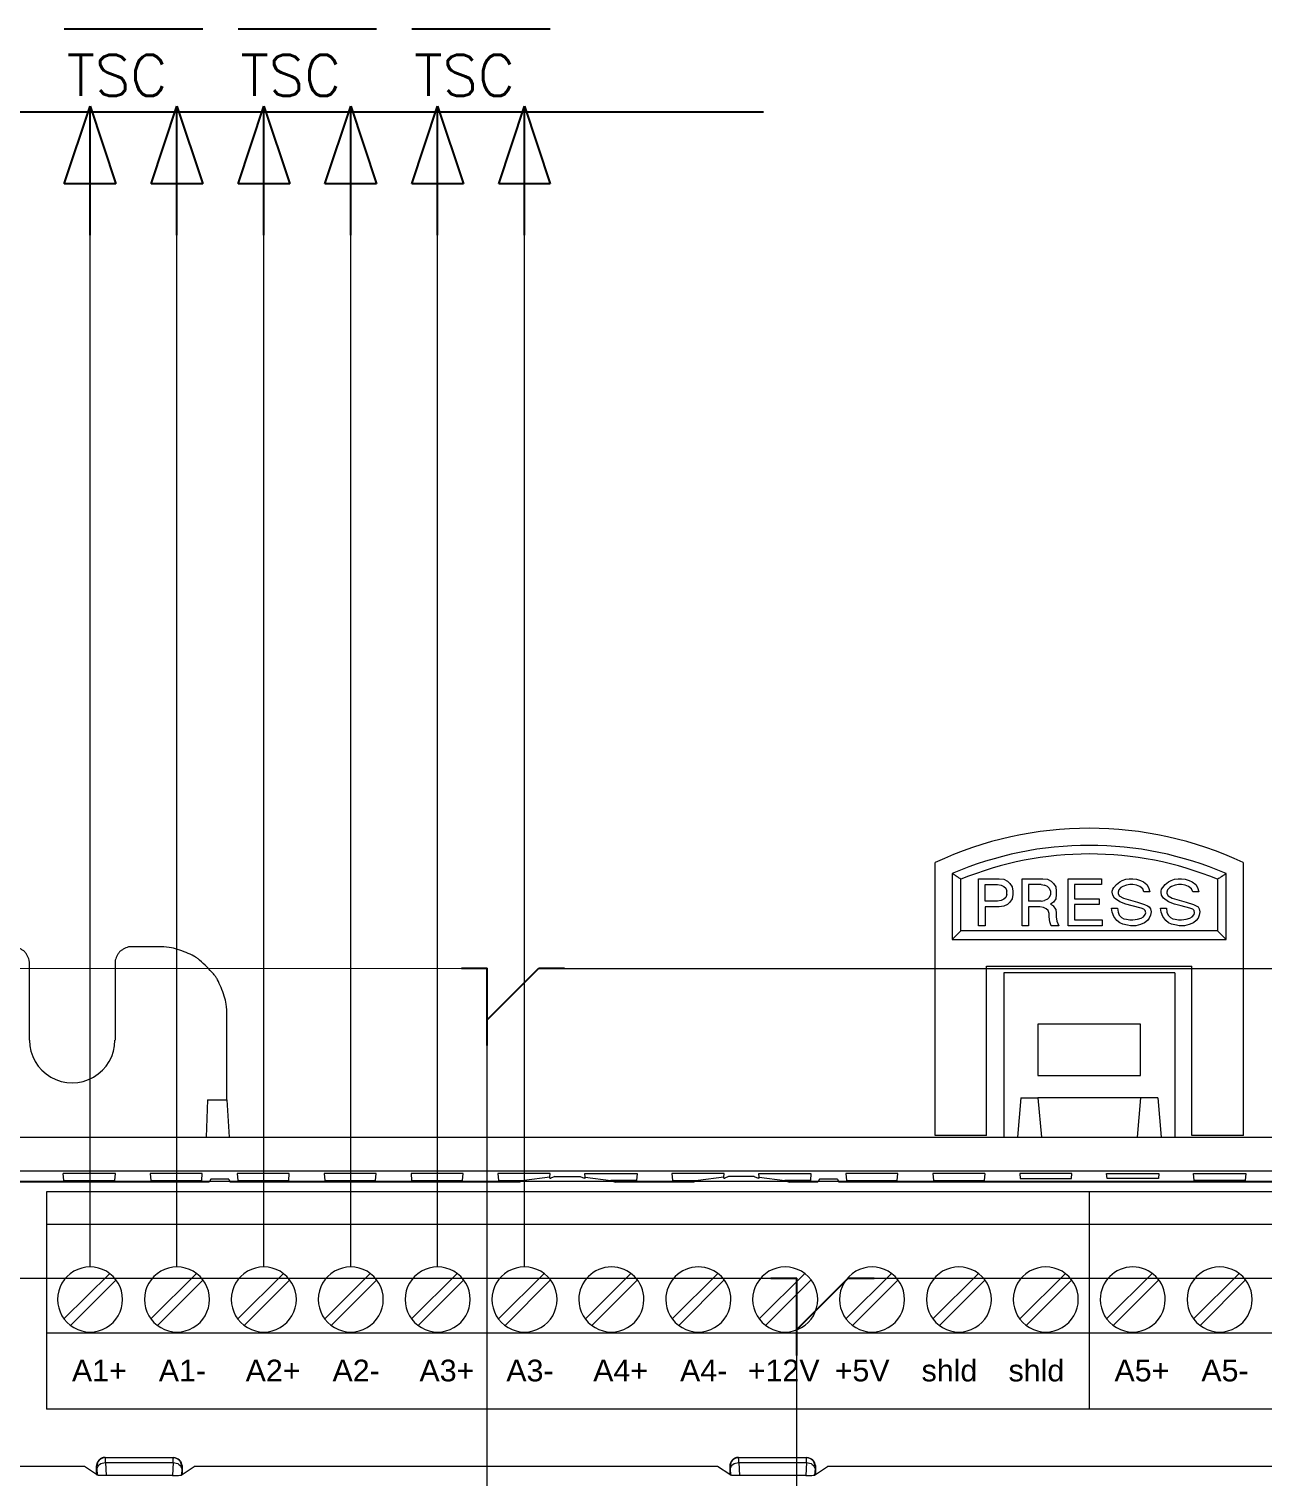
# Model space of a CAD drawing. Header units: inches. Extents: x 75782 to 87231, y -34126 to -18655.
# Drawn here: x 79256 to 79375.6, y -29303.4 to -29163.1 of the extents above; entities that cross this region are included whole.
import ezdxf
from ezdxf.enums import TextEntityAlignment as Align

# ---------------------------------------------------------------- set-up
doc = ezdxf.new("R2010")
doc.units = ezdxf.units.IN
doc.header["$MEASUREMENT"] = 0
doc.linetypes.add('DASHED', pattern=[19.05, 12.7, -6.35])
for name, color, linetype, lineweight in [('A-Cable Belden', 9, 'Continuous', 18), ('A-Cables 220V', 6, 'Continuous', 18), ('COMPONENTES', 251, 'Continuous', 18)]:
    doc.layers.add(name, color=color, linetype=linetype, lineweight=lineweight)
doc.styles.add('ARIAL', font='arial.ttf')
doc.styles.get("Standard").update_dxf_attribs({"font": 'ROMANS.SHX'})

# ---------------------------------------------------------------- blocks, each defined once
blk = doc.blocks.new('derivación inferior')
for p, q in [((-2.5, 0), (0, 0)), ((0, -7.5), (0, 0)), ((0, -5), (5, 0)), ((5, 0), (7.5, 0))]:
    blk.add_line(p, q)
blk = doc.blocks.new('Arrow-up')
for p, q in [((-2.5, 5), (0, 12.5)), ((0, 0), (0, 12.5)), ((0, 12.5), (2.5, 5)), ((2.5, 5), (-2.5, 5))]:
    blk.add_line(p, q)
at = {"flags": 4}
blk.add_attdef('NAME', text='', height=4, dxfattribs=at).set_placement((7.5, 13.5), align=Align.RIGHT)
blk = doc.blocks.new('AK2-XM')
at = {"layer": 'COMPONENTES'}
for p, q in [((31883.37, 23406.27), (31883.37, 23432.72)), ((31913.24, 23406.27), (31913.24, 23432.72)), ((31885.03, 23431.65), (31885.03, 23425.26)), ((31885.86, 23426.09), (31885.86, 23431.1)), ((31887.58, 23426.58), (31887.58, 23431.15)), ((31887.58, 23431.15), (31889.58, 23431.15)), ((31888.21, 23430.58), (31889.41, 23430.58)), ((31888.21, 23428.98), (31888.21, 23430.58)), ((31889.41, 23430.58), (31889.75, 23430.52)), ((31889.58, 23431.15), (31890.03, 23431.09)), ((31890.03, 23431.09), (31890.38, 23430.92)), ((31890.38, 23430.92), (31890.6, 23430.69)), ((31890.6, 23430.69), (31890.83, 23430.35)), ((31891.8, 23426.58), (31891.8, 23431.15)), ((31891.8, 23431.15), (31893.8, 23431.15)), ((31892.43, 23430.58), (31892.43, 23428.98)), ((31893.63, 23430.58), (31892.43, 23430.58)), ((31893.63, 23430.58), (31893.97, 23430.52)), ((31893.8, 23431.15), (31894.25, 23431.09)), ((31894.25, 23431.09), (31894.6, 23430.92)), ((31894.6, 23430.92), (31894.83, 23430.69)), ((31894.83, 23430.69), (31895.05, 23430.35)), ((31896.25, 23426.58), (31896.25, 23431.15)), ((31896.25, 23431.15), (31899.5, 23431.15)), ((31899.5, 23430.58), (31896.88, 23430.58)), ((31896.88, 23430.58), (31896.88, 23429.21)), ((31899.5, 23431.15), (31899.5, 23430.58)), ((31900.7, 23430.29), (31900.93, 23430.58)), ((31900.93, 23430.58), (31901.27, 23430.86)), ((31901.27, 23430.86), (31901.5, 23430.97)), ((31901.5, 23430.97), (31901.84, 23431.09)), ((31901.84, 23431.09), (31902.18, 23431.15)), ((31902.24, 23430.58), (31901.9, 23430.52)), ((31902.18, 23431.15), (31902.52, 23431.15)), ((31902.52, 23430.58), (31902.24, 23430.58)), ((31902.52, 23431.15), (31902.87, 23431.09)), ((31902.87, 23430.52), (31902.52, 23430.58)), ((31902.87, 23431.09), (31903.27, 23430.97)), ((31903.27, 23430.97), (31903.55, 23430.86)), ((31903.55, 23430.86), (31903.89, 23430.58)), ((31903.89, 23430.58), (31904.06, 23430.29)), ((31905.43, 23430.29), (31905.66, 23430.58)), ((31905.66, 23430.58), (31906, 23430.86)), ((31906, 23430.86), (31906.23, 23430.97)), ((31906.23, 23430.97), (31906.57, 23431.09)), ((31906.57, 23431.09), (31906.92, 23431.15)), ((31906.97, 23430.58), (31906.63, 23430.52)), ((31906.92, 23431.15), (31907.26, 23431.15)), ((31907.26, 23430.58), (31906.97, 23430.58)), ((31907.26, 23431.15), (31907.6, 23431.09)), ((31907.6, 23430.52), (31907.26, 23430.58)), ((31907.6, 23431.09), (31908, 23430.97)), ((31908, 23430.97), (31908.28, 23430.86)), ((31908.28, 23430.86), (31908.63, 23430.58)), ((31908.63, 23430.58), (31908.8, 23430.29)), ((31910.75, 23431.1), (31910.75, 23426.09)), ((31911.58, 23425.26), (31911.58, 23431.65)), ((31889.75, 23430.52), (31890.03, 23430.4)), ((31890.03, 23429.15), (31889.75, 23429.04)), ((31890.03, 23430.4), (31890.21, 23430.23)), ((31890.21, 23429.32), (31890.03, 23429.15)), ((31890.21, 23430.23), (31890.32, 23429.95)), ((31890.32, 23429.61), (31890.21, 23429.32)), ((31890.32, 23429.61), (31890.32, 23429.95)), ((31890.83, 23429.21), (31890.6, 23428.86)), ((31890.83, 23430.35), (31890.89, 23429.95)), ((31890.89, 23429.61), (31890.83, 23429.21)), ((31890.89, 23429.95), (31890.89, 23429.61)), ((31894.25, 23430.4), (31893.97, 23430.52)), ((31894.25, 23429.15), (31893.97, 23429.04)), ((31894.25, 23430.4), (31894.43, 23430.23)), ((31894.25, 23429.15), (31894.43, 23429.32)), ((31894.43, 23430.23), (31894.54, 23429.95)), ((31894.54, 23429.61), (31894.43, 23429.32)), ((31894.54, 23429.95), (31894.54, 23429.61)), ((31895.05, 23429.21), (31894.83, 23428.86)), ((31895.05, 23430.35), (31895.11, 23429.95)), ((31895.11, 23429.61), (31895.05, 23429.21)), ((31895.11, 23429.95), (31895.11, 23429.61)), ((31896.88, 23429.21), (31899.27, 23429.21)), ((31899.27, 23429.21), (31899.27, 23428.64)), ((31900.53, 23429.95), (31900.59, 23430.12)), ((31900.53, 23429.83), (31900.53, 23429.95)), ((31900.59, 23429.55), (31900.53, 23429.83)), ((31900.59, 23430.12), (31900.7, 23430.29)), ((31900.76, 23429.26), (31900.59, 23429.55)), ((31901.27, 23428.92), (31900.76, 23429.26)), ((31901.16, 23430.06), (31901.1, 23429.83)), ((31901.1, 23429.83), (31901.1, 23429.72)), ((31901.1, 23429.72), (31901.21, 23429.49)), ((31901.38, 23430.29), (31901.16, 23430.06)), ((31901.21, 23429.49), (31901.61, 23429.26)), ((31901.56, 23430.4), (31901.38, 23430.29)), ((31901.9, 23430.52), (31901.56, 23430.4)), ((31901.61, 23429.26), (31902.98, 23428.86)), ((31903.21, 23430.4), (31902.87, 23430.52)), ((31903.49, 23430.18), (31903.21, 23430.4)), ((31903.61, 23429.89), (31903.49, 23430.18)), ((31904.18, 23429.89), (31903.61, 23429.89)), ((31904.06, 23430.29), (31904.18, 23429.89)), ((31905.26, 23429.95), (31905.32, 23430.12)), ((31905.26, 23429.83), (31905.26, 23429.95)), ((31905.32, 23429.55), (31905.26, 23429.83)), ((31905.32, 23430.12), (31905.43, 23430.29)), ((31905.49, 23429.26), (31905.32, 23429.55)), ((31906, 23428.92), (31905.49, 23429.26)), ((31905.89, 23430.06), (31905.83, 23429.83)), ((31905.83, 23429.83), (31905.83, 23429.72)), ((31905.83, 23429.72), (31905.95, 23429.49)), ((31906.12, 23430.29), (31905.89, 23430.06)), ((31905.95, 23429.49), (31906.35, 23429.26)), ((31906.29, 23430.4), (31906.12, 23430.29)), ((31906.63, 23430.52), (31906.29, 23430.4)), ((31906.35, 23429.26), (31907.71, 23428.86)), ((31907.94, 23430.4), (31907.6, 23430.52)), ((31908.23, 23430.18), (31907.94, 23430.4)), ((31908.34, 23429.89), (31908.23, 23430.18)), ((31908.91, 23429.89), (31908.34, 23429.89)), ((31908.8, 23430.29), (31908.91, 23429.89)), ((31889.41, 23428.98), (31888.21, 23428.98)), ((31888.21, 23428.41), (31888.21, 23426.58)), ((31889.58, 23428.41), (31888.21, 23428.41)), ((31889.75, 23429.04), (31889.41, 23428.98)), ((31890.03, 23428.47), (31889.58, 23428.41)), ((31890.38, 23428.64), (31890.03, 23428.47)), ((31890.6, 23428.86), (31890.38, 23428.64)), ((31893.63, 23428.98), (31892.43, 23428.98)), ((31892.43, 23428.41), (31892.43, 23426.58)), ((31893.51, 23428.41), (31892.43, 23428.41)), ((31893.86, 23428.35), (31893.51, 23428.41)), ((31893.63, 23428.98), (31893.97, 23429.04)), ((31894.14, 23428.24), (31893.86, 23428.35)), ((31894.31, 23428.07), (31894.14, 23428.24)), ((31894.43, 23427.78), (31894.31, 23428.07)), ((31894.43, 23427.44), (31894.43, 23427.78)), ((31894.83, 23428.86), (31894.54, 23428.69)), ((31894.54, 23428.69), (31894.83, 23428.52)), ((31895.05, 23428.18), (31894.83, 23428.52)), ((31895.05, 23428.18), (31895.11, 23427.78)), ((31895.11, 23427.78), (31895.11, 23427.44)), ((31896.88, 23428.64), (31896.88, 23427.15)), ((31899.27, 23428.64), (31896.88, 23428.64)), ((31900.47, 23428.29), (31901.04, 23428.29)), ((31900.53, 23427.89), (31900.47, 23428.29)), ((31900.7, 23427.5), (31900.53, 23427.89)), ((31901.04, 23428.29), (31901.1, 23427.89)), ((31901.1, 23427.89), (31901.21, 23427.61)), ((31901.84, 23428.69), (31901.27, 23428.92)), ((31902.47, 23428.52), (31901.84, 23428.69)), ((31903.32, 23428.29), (31902.47, 23428.52)), ((31902.98, 23428.86), (31903.67, 23428.64)), ((31903.61, 23428.18), (31903.32, 23428.29)), ((31903.72, 23428.07), (31903.61, 23428.18)), ((31903.67, 23428.64), (31903.95, 23428.52)), ((31903.78, 23427.84), (31903.72, 23428.07)), ((31903.72, 23427.67), (31903.78, 23427.84)), ((31903.95, 23428.52), (31904.12, 23428.41)), ((31904.12, 23428.41), (31904.24, 23428.24)), ((31904.24, 23428.24), (31904.29, 23427.95)), ((31904.29, 23427.95), (31904.24, 23427.61)), ((31905.26, 23427.89), (31905.21, 23428.29)), ((31905.21, 23428.29), (31905.78, 23428.29)), ((31905.43, 23427.5), (31905.26, 23427.89)), ((31905.78, 23428.29), (31905.83, 23427.89)), ((31905.83, 23427.89), (31905.95, 23427.61)), ((31906.57, 23428.69), (31906, 23428.92)), ((31907.2, 23428.52), (31906.57, 23428.69)), ((31908.06, 23428.29), (31907.2, 23428.52)), ((31907.71, 23428.86), (31908.4, 23428.64)), ((31908.34, 23428.18), (31908.06, 23428.29)), ((31908.46, 23428.07), (31908.34, 23428.18)), ((31908.4, 23428.64), (31908.68, 23428.52)), ((31908.51, 23427.84), (31908.46, 23428.07)), ((31908.46, 23427.67), (31908.51, 23427.84)), ((31908.68, 23428.52), (31908.86, 23428.41)), ((31908.86, 23428.41), (31908.97, 23428.24)), ((31908.97, 23428.24), (31909.03, 23427.95)), ((31909.03, 23427.95), (31908.97, 23427.61)), ((31888.21, 23426.58), (31887.58, 23426.58)), ((31892.43, 23426.58), (31891.8, 23426.58)), ((31894.48, 23426.98), (31894.43, 23427.44)), ((31894.6, 23426.58), (31894.48, 23426.98)), ((31895.34, 23426.58), (31894.6, 23426.58)), ((31895.11, 23427.44), (31895.17, 23427.04)), ((31895.17, 23427.04), (31895.34, 23426.58)), ((31899.56, 23426.58), (31896.25, 23426.58)), ((31896.88, 23427.15), (31899.56, 23427.15)), ((31899.56, 23427.15), (31899.56, 23426.58)), ((31900.98, 23427.1), (31900.7, 23427.5)), ((31901.27, 23426.87), (31900.98, 23427.1)), ((31901.21, 23427.61), (31901.44, 23427.38)), ((31901.56, 23426.75), (31901.27, 23426.87)), ((31901.44, 23427.38), (31901.67, 23427.27)), ((31902.01, 23426.64), (31901.56, 23426.75)), ((31901.67, 23427.27), (31901.9, 23427.21)), ((31901.9, 23427.21), (31902.24, 23427.15)), ((31902.3, 23426.58), (31902.01, 23426.64)), ((31902.24, 23427.15), (31902.52, 23427.15)), ((31902.81, 23426.58), (31902.3, 23426.58)), ((31902.52, 23427.15), (31902.98, 23427.21)), ((31903.27, 23426.7), (31902.81, 23426.58)), ((31902.98, 23427.21), (31903.32, 23427.32)), ((31903.67, 23426.87), (31903.27, 23426.7)), ((31903.32, 23427.32), (31903.55, 23427.44)), ((31903.55, 23427.44), (31903.72, 23427.67)), ((31903.95, 23427.1), (31903.67, 23426.87)), ((31904.12, 23427.32), (31903.95, 23427.1)), ((31904.24, 23427.61), (31904.12, 23427.32)), ((31905.72, 23427.1), (31905.43, 23427.5)), ((31906, 23426.87), (31905.72, 23427.1)), ((31905.95, 23427.61), (31906.17, 23427.38)), ((31906.29, 23426.75), (31906, 23426.87)), ((31906.17, 23427.38), (31906.4, 23427.27)), ((31906.75, 23426.64), (31906.29, 23426.75)), ((31906.4, 23427.27), (31906.63, 23427.21)), ((31906.63, 23427.21), (31906.97, 23427.15)), ((31907.03, 23426.58), (31906.75, 23426.64)), ((31906.97, 23427.15), (31907.26, 23427.15)), ((31907.54, 23426.58), (31907.03, 23426.58)), ((31907.26, 23427.15), (31907.71, 23427.21)), ((31908, 23426.7), (31907.54, 23426.58)), ((31907.71, 23427.21), (31908.06, 23427.32)), ((31908.4, 23426.87), (31908, 23426.7)), ((31908.06, 23427.32), (31908.28, 23427.44)), ((31908.28, 23427.44), (31908.46, 23427.67)), ((31908.68, 23427.1), (31908.4, 23426.87)), ((31908.86, 23427.32), (31908.68, 23427.1)), ((31908.97, 23427.61), (31908.86, 23427.32)), ((31885.03, 23425.26), (31885.86, 23426.09)), ((31885.03, 23425.26), (31911.58, 23425.26)), ((31910.75, 23426.09), (31885.86, 23426.09)), ((31911.58, 23425.26), (31910.75, 23426.09)), ((31808.09, 23424.56), (31805.52, 23424.56)), ((31795.57, 23415.51), (31795.57, 23422.9)), ((31803.87, 23422.9), (31803.87, 23415.51)), ((31888.35, 23406.27), (31888.35, 23422.67)), ((31888.35, 23422.67), (31908.26, 23422.67)), ((31908.26, 23406.27), (31908.26, 23422.67)), ((31890.01, 23422.03), (31890.01, 23406.11)), ((31906.6, 23422.03), (31890.01, 23422.03)), ((31906.6, 23422.03), (31906.6, 23406.11)), ((31814.72, 23409.72), (31814.72, 23417.93)), ((31903.28, 23417.06), (31893.33, 23417.06)), ((31893.33, 23417.06), (31893.33, 23412.08)), ((31903.28, 23412.08), (31903.28, 23417.06)), ((31893.33, 23412.08), (31903.28, 23412.08)), ((31812.84, 23409.72), (31812.71, 23406.11)), ((31812.84, 23409.72), (31814.72, 23409.72)), ((31814.72, 23409.72), (31814.94, 23406.11)), ((31891.67, 23409.91), (31891.34, 23406.11)), ((31891.67, 23409.91), (31893.33, 23409.91)), ((31903.28, 23409.91), (31893.33, 23409.91)), ((31893.33, 23409.91), (31893.66, 23406.11)), ((31903.28, 23409.91), (31902.95, 23406.11)), ((31904.94, 23409.91), (31903.28, 23409.91)), ((31904.94, 23409.91), (31905.27, 23406.11)), ((31780.79, 23406.11), (32015.82, 23406.11)), ((31888.35, 23406.27), (31883.37, 23406.27)), ((31913.24, 23406.27), (31908.26, 23406.27)), ((32011.63, 23402.79), (31784.98, 23402.79)), ((31803.91, 23402.57), (31798.85, 23402.57)), ((31798.91, 23401.9), (31798.85, 23402.57)), ((31803.85, 23401.9), (31803.91, 23402.57)), ((31812.33, 23402.57), (31807.28, 23402.57)), ((31807.28, 23402.57), (31807.33, 23401.9)), ((31812.28, 23401.9), (31812.33, 23402.57)), ((31820.76, 23402.57), (31815.7, 23402.57)), ((31815.7, 23402.57), (31815.76, 23401.9)), ((31820.71, 23401.9), (31820.76, 23402.57)), ((31829.19, 23402.57), (31824.13, 23402.57)), ((31824.13, 23402.57), (31824.19, 23401.9)), ((31829.13, 23401.9), (31829.19, 23402.57)), ((31837.62, 23402.57), (31832.56, 23402.57)), ((31832.56, 23402.57), (31832.62, 23401.9)), ((31837.56, 23401.9), (31837.62, 23402.57)), ((31840.99, 23402.57), (31841.05, 23401.9)), ((31846.05, 23402.57), (31840.99, 23402.57)), ((31846.02, 23402.23), (31846.05, 23402.57)), ((31849.42, 23402.57), (31854.48, 23402.57)), ((31849.45, 23402.23), (31849.42, 23402.57)), ((31854.48, 23402.57), (31854.42, 23401.9)), ((31862.91, 23402.57), (31857.85, 23402.57)), ((31857.85, 23402.57), (31857.91, 23401.9)), ((31862.88, 23402.23), (31862.91, 23402.57)), ((31866.28, 23402.57), (31871.33, 23402.57)), ((31866.3, 23402.23), (31866.28, 23402.57)), ((31871.33, 23402.57), (31871.28, 23401.9)), ((31879.76, 23402.57), (31874.7, 23402.57)), ((31874.7, 23402.57), (31874.76, 23401.9)), ((31879.7, 23401.9), (31879.76, 23402.57)), ((31888.19, 23402.57), (31883.13, 23402.57)), ((31883.13, 23402.57), (31883.19, 23401.9)), ((31888.19, 23402.57), (31888.13, 23401.9)), ((31896.62, 23402.57), (31891.56, 23402.57)), ((31891.56, 23402.57), (31891.6, 23402.1)), ((31896.58, 23402.1), (31896.62, 23402.57)), ((31899.99, 23402.57), (31905.05, 23402.57)), ((31900.03, 23402.1), (31899.99, 23402.57)), ((31905.05, 23402.57), (31905.01, 23402.1)), ((31908.42, 23402.57), (31913.48, 23402.57)), ((31908.48, 23401.9), (31908.42, 23402.57)), ((31913.48, 23402.57), (31913.42, 23401.9)), ((31813, 23401.72), (31785.52, 23401.72)), ((31785.66, 23401.84), (32010.95, 23401.84)), ((31798.91, 23401.9), (31803.85, 23401.9)), ((31807.33, 23401.9), (31812.28, 23401.9)), ((31813.14, 23402.01), (31813, 23401.72)), ((31814.9, 23402.01), (31813.14, 23402.01)), ((31814.9, 23402.01), (31815.04, 23401.72)), ((31843.08, 23401.72), (31815.04, 23401.72)), ((31815.76, 23401.9), (31820.71, 23401.9)), ((31824.19, 23401.9), (31829.13, 23401.9)), ((31832.62, 23401.9), (31837.56, 23401.9)), ((31841.05, 23401.9), (31843.54, 23401.9)), ((31843.54, 23401.9), (31843.08, 23401.72)), ((31846.02, 23402.23), (31843.54, 23401.9)), ((31846.01, 23402.12), (31846.02, 23402.23)), ((31846.01, 23402.12), (31846.12, 23402.12)), ((31846.5, 23402.27), (31846.12, 23402.12)), ((31846.5, 23402.27), (31848.97, 23402.27)), ((31848.97, 23402.27), (31849.34, 23402.12)), ((31849.46, 23402.12), (31849.34, 23402.12)), ((31849.45, 23402.23), (31851.93, 23401.9)), ((31849.46, 23402.12), (31849.45, 23402.23)), ((31854.42, 23401.9), (31851.93, 23401.9)), ((31851.93, 23401.9), (31852.38, 23401.72)), ((31859.94, 23401.72), (31852.38, 23401.72)), ((31857.91, 23401.9), (31860.39, 23401.9)), ((31860.39, 23401.9), (31859.94, 23401.72)), ((31862.88, 23402.23), (31860.39, 23401.9)), ((31862.87, 23402.12), (31862.88, 23402.23)), ((31862.87, 23402.12), (31862.98, 23402.12)), ((31863.35, 23402.27), (31862.98, 23402.12)), ((31865.83, 23402.27), (31863.35, 23402.27)), ((31865.83, 23402.27), (31866.2, 23402.12)), ((31866.31, 23402.12), (31866.2, 23402.12)), ((31866.3, 23402.23), (31868.79, 23401.9)), ((31866.31, 23402.12), (31866.3, 23402.23)), ((31871.28, 23401.9), (31868.79, 23401.9)), ((31868.79, 23401.9), (31869.24, 23401.72)), ((31872, 23401.72), (31869.24, 23401.72)), ((31872.14, 23402.01), (31872, 23401.72)), ((31873.89, 23402.01), (31872.14, 23402.01)), ((31873.89, 23402.01), (31874.04, 23401.72)), ((31922.57, 23401.72), (31874.04, 23401.72)), ((31874.76, 23401.9), (31879.7, 23401.9)), ((31883.19, 23401.9), (31888.13, 23401.9)), ((31891.6, 23402.1), (31896.58, 23402.1)), ((31905.01, 23402.1), (31900.03, 23402.1)), ((31913.42, 23401.9), (31908.48, 23401.9)), ((31898.3, 23400.78), (31797.24, 23400.78)), ((31797.24, 23400.78), (31797.24, 23379.73)), ((31999.37, 23400.78), (31898.3, 23400.78)), ((31898.3, 23400.78), (31898.3, 23379.73)), ((31898.3, 23400.78), (31898.3, 23379.73)), ((31898.3, 23397.63), (31797.24, 23397.63)), ((31999.37, 23397.63), (31898.3, 23397.63)), ((31803.35, 23392.89), (31798.92, 23388.47)), ((31811.77, 23392.89), (31807.35, 23388.47)), ((31820.19, 23392.89), (31815.77, 23388.47)), ((31828.61, 23392.89), (31824.19, 23388.47)), ((31837.03, 23392.89), (31832.61, 23388.47)), ((31845.46, 23392.89), (31841.03, 23388.47)), ((31853.88, 23392.89), (31849.46, 23388.47)), ((31862.3, 23392.89), (31857.88, 23388.47)), ((31870.72, 23392.89), (31866.3, 23388.47)), ((31879.14, 23392.89), (31874.72, 23388.47)), ((31887.57, 23392.89), (31883.14, 23388.47)), ((31895.99, 23392.89), (31891.57, 23388.47)), ((31904.41, 23392.89), (31899.99, 23388.47)), ((31912.83, 23392.89), (31908.41, 23388.47)), ((31803.98, 23392.26), (31799.56, 23387.83)), ((31812.4, 23392.26), (31807.98, 23387.83)), ((31820.82, 23392.26), (31816.4, 23387.83)), ((31829.24, 23392.26), (31824.82, 23387.83)), ((31837.67, 23392.26), (31833.24, 23387.83)), ((31846.09, 23392.26), (31841.67, 23387.83)), ((31854.51, 23392.26), (31850.09, 23387.83)), ((31862.93, 23392.26), (31858.51, 23387.83)), ((31871.35, 23392.26), (31866.93, 23387.83)), ((31879.78, 23392.26), (31875.35, 23387.83)), ((31888.2, 23392.26), (31883.78, 23387.83)), ((31896.62, 23392.26), (31892.2, 23387.83)), ((31905.04, 23392.26), (31900.62, 23387.83)), ((31913.46, 23392.26), (31909.04, 23387.83)), ((31898.3, 23387.1), (31797.24, 23387.1)), ((31999.37, 23387.1), (31898.3, 23387.1)), ((31898.3, 23379.73), (31797.24, 23379.73)), ((31999.37, 23379.73), (31898.3, 23379.73)), ((31802.9, 23375.05), (31809.54, 23375.05)), ((31802.9, 23375.05), (31802.91, 23375.04)), ((31802.91, 23375.04), (31809.53, 23375.04)), ((31802.94, 23374.56), (31809.5, 23374.56)), ((31802.94, 23374.56), (31803.01, 23373.29)), ((31809.5, 23374.56), (31809.43, 23373.29)), ((31809.54, 23375.05), (31809.53, 23375.04)), ((31864.29, 23375.05), (31870.93, 23375.05)), ((31864.29, 23375.05), (31864.3, 23375.04)), ((31864.3, 23375.04), (31870.92, 23375.04)), ((31864.33, 23374.56), (31870.89, 23374.56)), ((31864.33, 23374.56), (31864.4, 23373.29)), ((31870.89, 23374.56), (31870.82, 23373.29)), ((31870.93, 23375.05), (31870.92, 23375.04)), ((31800.9, 23374.17), (31780.46, 23374.17)), ((31802.07, 23373.38), (31800.9, 23374.17)), ((31802.07, 23373.38), (31802.07, 23374.22)), ((31802.07, 23374.22), (31802.09, 23374.21)), ((31802.15, 23373.33), (31802.07, 23373.38)), ((31802.11, 23373.97), (31802.15, 23373.33)), ((31809.43, 23373.29), (31803.01, 23373.29)), ((31810.33, 23373.97), (31810.3, 23373.33)), ((31810.3, 23373.33), (31810.37, 23373.38)), ((31810.37, 23374.22), (31810.36, 23374.21)), ((31810.37, 23374.22), (31810.37, 23373.38)), ((31810.37, 23373.38), (31811.55, 23374.17)), ((31862.28, 23374.17), (31811.55, 23374.17)), ((31863.46, 23373.38), (31862.28, 23374.17)), ((31863.46, 23374.22), (31863.47, 23374.21)), ((31863.46, 23374.22), (31863.46, 23373.38)), ((31863.54, 23373.33), (31863.46, 23373.38)), ((31863.5, 23373.97), (31863.54, 23373.33)), ((31870.82, 23373.29), (31864.4, 23373.29)), ((31871.72, 23373.97), (31871.68, 23373.33)), ((31871.68, 23373.33), (31871.76, 23373.38)), ((31871.76, 23374.22), (31871.75, 23374.21)), ((31871.76, 23374.22), (31871.76, 23373.38)), ((31871.76, 23373.38), (31872.94, 23374.17)), ((31923.67, 23374.17), (31872.94, 23374.17))]:
    blk.add_line(p, q, dxfattribs=at)
for centre, major_axis, start_param, end_param in [((31898.3, 23400.78), (24.93, 24.93), 0.34806, 1.222736), ((31898.3, 23400.78), (23.76, 23.76), 0.379263, 1.191533), ((31898.3, 23400.78), (23.17, 23.17), 0.395876, 1.174921), ((31799.72, 23415.51), (-2.93, 2.93), 0.785398, 3.926991), ((31801.45, 23390.36), (2.23, 2.23), 5.497787, 8.63938), ((31809.87, 23390.36), (2.23, 2.23), 5.497787, 8.63938), ((31818.29, 23390.36), (2.23, 2.23), 5.497787, 8.63938), ((31826.72, 23390.36), (2.23, 2.23), 5.497787, 8.63938), ((31835.14, 23390.36), (2.23, 2.23), 5.497787, 8.63938), ((31843.56, 23390.36), (2.23, 2.23), 5.497787, 8.63938), ((31851.98, 23390.36), (-2.23, 2.23), 3.926991, 7.068583), ((31860.41, 23390.36), (-2.23, 2.23), 3.926991, 7.068583), ((31868.83, 23390.36), (2.23, 2.23), 5.497787, 8.63938), ((31877.25, 23390.36), (2.23, 2.23), 5.497787, 8.63938), ((31885.67, 23390.36), (2.23, 2.23), 5.497787, 8.63938), ((31894.09, 23390.36), (2.23, 2.23), 5.497787, 8.63938), ((31902.52, 23390.36), (-2.23, 2.23), 3.926991, 7.068583), ((31910.94, 23390.36), (2.23, 2.23), 5.497787, 8.63938), ((31801.45, 23390.36), (2.23, 2.23), 2.356194, 5.497787), ((31809.87, 23390.36), (2.23, 2.23), 2.356194, 5.497787), ((31818.29, 23390.36), (2.23, 2.23), 2.356194, 5.497787), ((31826.72, 23390.36), (2.23, 2.23), 2.356194, 5.497787), ((31835.14, 23390.36), (-2.23, 2.23), 0.785398, 3.926991), ((31843.56, 23390.36), (2.23, 2.23), 2.356194, 5.497787), ((31851.98, 23390.36), (-2.23, 2.23), 0.785398, 3.926991), ((31860.41, 23390.36), (2.23, 2.23), 2.356194, 5.497787), ((31868.83, 23390.36), (2.23, 2.23), 2.356194, 5.497787), ((31877.25, 23390.36), (2.23, 2.23), 2.356194, 5.497787), ((31885.67, 23390.36), (2.23, 2.23), 2.356194, 5.497787), ((31894.09, 23390.36), (2.23, 2.23), 2.356194, 5.497787), ((31902.52, 23390.36), (-2.23, 2.23), 0.785398, 3.926991), ((31910.94, 23390.36), (2.23, 2.23), 2.356194, 5.497787)]:
    blk.add_ellipse(centre, major_axis=major_axis, ratio=1, start_param=start_param, end_param=end_param, dxfattribs=at)
for points, knots in [([(31885.86, 23431.1), (31885.8, 23431.14), (31885.7, 23431.2), (31885.58, 23431.28), (31885.5, 23431.34), (31885.45, 23431.37), (31885.39, 23431.41), (31885.31, 23431.46), (31885.19, 23431.54), (31885.09, 23431.61), (31885.03, 23431.65)], [0, 0, 0, 0, 0.127606, 0.2220804, 0.2622658, 0.3003768, 0.3385032, 0.3787203, 0.473029, 0.6003095, 0.6003095, 0.6003095, 0.6003095]), ([(31911.58, 23431.65), (31911.52, 23431.61), (31911.42, 23431.54), (31911.29, 23431.46), (31911.22, 23431.41), (31911.16, 23431.37), (31911.11, 23431.34), (31911.03, 23431.28), (31910.91, 23431.2), (31910.81, 23431.14), (31910.75, 23431.1)], [0, 0, 0, 0, 0.1280693, 0.2225237, 0.262201, 0.2998611, 0.337937, 0.3781654, 0.4726956, 0.6003095, 0.6003095, 0.6003095, 0.6003095]), ([(31795.57, 23422.9), (31795.57, 23423.02), (31795.56, 23423.23), (31795.46, 23423.52), (31795.32, 23423.77), (31795.2, 23423.96), (31795.1, 23424.09), (31794.97, 23424.19), (31794.78, 23424.31), (31794.53, 23424.45), (31794.24, 23424.55), (31794.03, 23424.56), (31793.91, 23424.56)], [0, 0, 0, 0, 0.390691, 0.696847, 1.03087, 1.336915, 1.458029, 1.579143, 1.885188, 2.21921, 2.525366, 2.916058, 2.916058, 2.916058, 2.916058]), ([(31805.52, 23424.56), (31805.41, 23424.56), (31805.2, 23424.55), (31804.91, 23424.45), (31804.66, 23424.31), (31804.46, 23424.19), (31804.34, 23424.09), (31804.23, 23423.96), (31804.11, 23423.77), (31803.98, 23423.52), (31803.87, 23423.23), (31803.87, 23423.02), (31803.87, 23422.9)], [0, 0, 0, 0, 0.390691, 0.696847, 1.03087, 1.336915, 1.458029, 1.579143, 1.885188, 2.21921, 2.525366, 2.916058, 2.916058, 2.916058, 2.916058]), ([(31814.72, 23417.93), (31814.71, 23418.28), (31814.7, 23418.9), (31814.46, 23419.8), (31814.16, 23420.59), (31813.88, 23421.21), (31813.63, 23421.65), (31813.3, 23422.07), (31812.77, 23422.61), (31812.23, 23423.14), (31811.81, 23423.47), (31811.37, 23423.72), (31810.75, 23424), (31809.96, 23424.3), (31809.06, 23424.54), (31808.44, 23424.55), (31808.09, 23424.56)], [0, 0, 0, 0, 1.171819, 2.089433, 3.092899, 4.011979, 4.376041, 4.764493, 5.830552, 6.896612, 7.285064, 7.649125, 8.568205, 9.571671, 10.489286, 11.661105, 11.661105, 11.661105, 11.661105]), ([(31802.9, 23375.05), (31802.88, 23375.05), (31802.83, 23375.05), (31802.77, 23375.04), (31802.74, 23375.03), (31802.73, 23375.03), (31802.71, 23375.02), (31802.69, 23375.02), (31802.66, 23375.01), (31802.63, 23375), (31802.6, 23374.99), (31802.57, 23374.97), (31802.52, 23374.95), (31802.48, 23374.92), (31802.44, 23374.9), (31802.4, 23374.87), (31802.36, 23374.83), (31802.33, 23374.8), (31802.29, 23374.76), (31802.26, 23374.73), (31802.23, 23374.69), (31802.2, 23374.64), (31802.17, 23374.6), (31802.15, 23374.56), (31802.14, 23374.52), (31802.12, 23374.49), (31802.11, 23374.46), (31802.11, 23374.44), (31802.1, 23374.42), (31802.1, 23374.4), (31802.09, 23374.37), (31802.08, 23374.34), (31802.08, 23374.29), (31802.07, 23374.25), (31802.07, 23374.22)], [0, 0, 0, 0, 0.094023, 0.158967, 0.17911, 0.19947, 0.22051, 0.243602, 0.275846, 0.308634, 0.346635, 0.385144, 0.44177, 0.499734, 0.557215, 0.613337, 0.668258, 0.723088, 0.777863, 0.832722, 0.888772, 0.946163, 1.004002, 1.06055, 1.099271, 1.137485, 1.170329, 1.202138, 1.224511, 1.245637, 1.272061, 1.299186, 1.362293, 1.446619, 1.446619, 1.446619, 1.446619]), ([(31802.91, 23375.04), (31802.69, 23374.98), (31802.26, 23374.87), (31802.14, 23374.43), (31802.09, 23374.21)], [0, 0, 0, 0, 0.70348, 1.407324, 1.407324, 1.407324, 1.407324]), ([(31802.11, 23373.97), (31802.19, 23374.12), (31802.35, 23374.47), (31802.73, 23374.52), (31802.94, 23374.56)], [0, 0, 0, 0, 0.535699, 1.202825, 1.202825, 1.202825, 1.202825]), ([(31802.94, 23374.56), (31802.94, 23374.63), (31802.94, 23374.74), (31802.93, 23374.85), (31802.93, 23374.9), (31802.93, 23374.91), (31802.93, 23374.93), (31802.93, 23374.95), (31802.93, 23374.96), (31802.92, 23374.98), (31802.92, 23374.99), (31802.92, 23375), (31802.92, 23375.02), (31802.92, 23375.03), (31802.92, 23375.04), (31802.91, 23375.04), (31802.91, 23375.04)], [0, 0, 0, 0, 0.247065, 0.3682761, 0.3812536, 0.3978966, 0.4168811, 0.4390739, 0.4573301, 0.4748063, 0.4865948, 0.4991488, 0.5154977, 0.5310966, 0.5379409, 0.5441019, 0.5441019, 0.5441019, 0.5441019]), ([(31809.5, 23374.56), (31809.5, 23374.62), (31809.51, 23374.72), (31809.51, 23374.82), (31809.51, 23374.88), (31809.51, 23374.91), (31809.52, 23374.95), (31809.52, 23374.99), (31809.52, 23375.02), (31809.53, 23375.04), (31809.53, 23375.04)], [0, 0, 0, 0, 0.2026996, 0.3324837, 0.3631394, 0.3976743, 0.4421414, 0.4914344, 0.5225414, 0.5441129, 0.5441129, 0.5441129, 0.5441129]), ([(31809.5, 23374.56), (31809.71, 23374.52), (31810.09, 23374.47), (31810.26, 23374.12), (31810.33, 23373.97)], [0, 0, 0, 0, 0.667126, 1.202825, 1.202825, 1.202825, 1.202825]), ([(31810.36, 23374.21), (31810.3, 23374.43), (31810.19, 23374.87), (31809.75, 23374.98), (31809.53, 23375.04)], [0, 0, 0, 0, 0.703844, 1.407324, 1.407324, 1.407324, 1.407324]), ([(31809.54, 23375.05), (31809.76, 23374.99), (31810.2, 23374.88), (31810.31, 23374.44), (31810.37, 23374.22)], [0, 0, 0, 0, 0.704295, 1.408225, 1.408225, 1.408225, 1.408225]), ([(31864.29, 23375.05), (31864.27, 23375.05), (31864.23, 23375.05), (31864.18, 23375.04), (31864.14, 23375.03), (31864.12, 23375.03), (31864.09, 23375.02), (31864.07, 23375.02), (31864.05, 23375.01), (31864.02, 23375), (31863.98, 23374.98), (31863.95, 23374.97), (31863.92, 23374.95), (31863.9, 23374.94), (31863.88, 23374.93), (31863.86, 23374.92), (31863.84, 23374.9), (31863.83, 23374.89), (31863.8, 23374.88), (31863.78, 23374.86), (31863.76, 23374.84), (31863.74, 23374.83), (31863.73, 23374.81), (31863.71, 23374.8), (31863.7, 23374.78), (31863.68, 23374.76), (31863.66, 23374.74), (31863.65, 23374.72), (31863.63, 23374.71), (31863.62, 23374.69), (31863.6, 23374.67), (31863.59, 23374.65), (31863.58, 23374.62), (31863.57, 23374.6), (31863.55, 23374.58), (31863.54, 23374.56), (31863.53, 23374.53), (31863.52, 23374.51), (31863.51, 23374.48), (31863.5, 23374.45), (31863.49, 23374.42), (31863.48, 23374.4), (31863.48, 23374.38), (31863.47, 23374.35), (31863.46, 23374.3), (31863.46, 23374.25), (31863.46, 23374.22)], [0, 0, 0, 0, 0.070492, 0.130573, 0.167753, 0.202512, 0.223516, 0.244979, 0.276328, 0.310767, 0.353764, 0.396145, 0.427931, 0.458953, 0.486822, 0.513669, 0.534101, 0.555119, 0.588198, 0.623099, 0.652409, 0.679675, 0.700253, 0.721066, 0.748454, 0.776895, 0.804975, 0.832604, 0.859971, 0.887336, 0.914813, 0.942309, 0.969794, 0.996831, 1.02308, 1.04965, 1.083038, 1.117037, 1.150612, 1.184154, 1.217537, 1.247586, 1.26825, 1.287728, 1.351624, 1.445586, 1.445586, 1.445586, 1.445586]), ([(31864.3, 23375.04), (31864.08, 23374.98), (31863.64, 23374.87), (31863.53, 23374.43), (31863.47, 23374.21)], [0, 0, 0, 0, 0.70348, 1.407324, 1.407324, 1.407324, 1.407324]), ([(31863.5, 23373.97), (31863.58, 23374.12), (31863.74, 23374.47), (31864.12, 23374.52), (31864.33, 23374.56)], [0, 0, 0, 0, 0.535699, 1.202825, 1.202825, 1.202825, 1.202825]), ([(31864.33, 23374.56), (31864.33, 23374.62), (31864.33, 23374.72), (31864.32, 23374.83), (31864.32, 23374.89), (31864.32, 23374.91), (31864.32, 23374.94), (31864.31, 23374.96), (31864.31, 23374.97), (31864.31, 23374.98), (31864.31, 23374.99), (31864.31, 23375), (31864.31, 23375.01), (31864.31, 23375.02), (31864.31, 23375.03), (31864.3, 23375.04), (31864.3, 23375.04)], [0, 0, 0, 0, 0.2033872, 0.336947, 0.3694298, 0.4037458, 0.426585, 0.4509291, 0.4660295, 0.4807507, 0.4897465, 0.4989024, 0.5089046, 0.5198963, 0.5332105, 0.5440347, 0.5440347, 0.5440347, 0.5440347]), ([(31870.89, 23374.56), (31870.89, 23374.63), (31870.89, 23374.74), (31870.9, 23374.85), (31870.9, 23374.9), (31870.9, 23374.91), (31870.9, 23374.93), (31870.91, 23374.95), (31870.91, 23374.96), (31870.91, 23374.98), (31870.91, 23374.99), (31870.91, 23375), (31870.91, 23375.02), (31870.91, 23375.03), (31870.92, 23375.04), (31870.92, 23375.04), (31870.92, 23375.04)], [0, 0, 0, 0, 0.2458792, 0.3669923, 0.3801498, 0.3969804, 0.4161805, 0.438588, 0.4568813, 0.4743716, 0.4861572, 0.4987282, 0.5152794, 0.5310658, 0.5379289, 0.5441028, 0.5441028, 0.5441028, 0.5441028]), ([(31870.89, 23374.56), (31871.1, 23374.52), (31871.48, 23374.47), (31871.64, 23374.12), (31871.72, 23373.97)], [0, 0, 0, 0, 0.667126, 1.202826, 1.202826, 1.202826, 1.202826]), ([(31871.75, 23374.21), (31871.69, 23374.43), (31871.58, 23374.87), (31871.14, 23374.98), (31870.92, 23375.04)], [0, 0, 0, 0, 0.703844, 1.407324, 1.407324, 1.407324, 1.407324]), ([(31870.93, 23375.05), (31871.15, 23374.99), (31871.59, 23374.88), (31871.7, 23374.44), (31871.76, 23374.22)], [0, 0, 0, 0, 0.704295, 1.408225, 1.408225, 1.408225, 1.408225]), ([(31802.11, 23373.97), (31802.11, 23374), (31802.11, 23374.05), (31802.11, 23374.11), (31802.1, 23374.14), (31802.1, 23374.15), (31802.1, 23374.16), (31802.1, 23374.16), (31802.1, 23374.17), (31802.1, 23374.18), (31802.09, 23374.19), (31802.09, 23374.19), (31802.09, 23374.2), (31802.09, 23374.21), (31802.09, 23374.21), (31802.09, 23374.21), (31802.09, 23374.21)], [0, 0, 0, 0, 0.102079, 0.1697011, 0.1861369, 0.2017783, 0.2085269, 0.2163344, 0.226062, 0.2362791, 0.2435115, 0.2508834, 0.2588819, 0.2664729, 0.2705674, 0.2746614, 0.2746614, 0.2746614, 0.2746614]), ([(31803.01, 23373.29), (31803, 23373.29), (31802.98, 23373.29), (31802.96, 23373.29), (31802.94, 23373.29), (31802.93, 23373.29), (31802.91, 23373.29), (31802.87, 23373.29), (31802.83, 23373.29), (31802.77, 23373.3), (31802.72, 23373.3), (31802.67, 23373.3), (31802.64, 23373.3), (31802.62, 23373.3), (31802.6, 23373.3), (31802.58, 23373.3), (31802.56, 23373.3), (31802.53, 23373.3), (31802.5, 23373.3), (31802.47, 23373.3), (31802.44, 23373.31), (31802.42, 23373.31), (31802.4, 23373.31), (31802.38, 23373.31), (31802.33, 23373.31), (31802.27, 23373.31), (31802.22, 23373.32), (31802.19, 23373.32), (31802.17, 23373.33), (31802.16, 23373.33), (31802.16, 23373.33), (31802.15, 23373.33), (31802.15, 23373.33), (31802.15, 23373.33), (31802.15, 23373.33)], [0, 0, 0, 0, 0.0352942, 0.0610532, 0.0726608, 0.0840812, 0.1114906, 0.1432889, 0.1980955, 0.2576083, 0.3316272, 0.3959642, 0.4165483, 0.436822, 0.4590417, 0.4819705, 0.5025202, 0.5240141, 0.5658052, 0.6100248, 0.6397521, 0.6638018, 0.6764701, 0.6894844, 0.7533734, 0.8325136, 0.8847447, 0.9289365, 0.9438311, 0.9546396, 0.9559895, 0.9576917, 0.9612196, 0.9657853, 0.9657853, 0.9657853, 0.9657853]), ([(31809.43, 23373.29), (31809.63, 23373.29), (31809.92, 23373.29), (31810.2, 23373.32), (31810.3, 23373.33)], [0, 0, 0, 0, 0.6459799, 0.9648032, 0.9648032, 0.9648032, 0.9648032]), ([(31810.33, 23373.97), (31810.33, 23374), (31810.33, 23374.05), (31810.34, 23374.11), (31810.34, 23374.14), (31810.34, 23374.15), (31810.34, 23374.16), (31810.34, 23374.16), (31810.35, 23374.17), (31810.35, 23374.18), (31810.35, 23374.19), (31810.35, 23374.19), (31810.35, 23374.2), (31810.35, 23374.21), (31810.36, 23374.21), (31810.36, 23374.21), (31810.36, 23374.21)], [0, 0, 0, 0, 0.1017018, 0.1691684, 0.1856366, 0.2012833, 0.2080138, 0.2158042, 0.2256186, 0.2359355, 0.243244, 0.2506934, 0.2587958, 0.2664733, 0.2705682, 0.2746634, 0.2746634, 0.2746634, 0.2746634]), ([(31863.5, 23373.97), (31863.5, 23374.01), (31863.5, 23374.06), (31863.49, 23374.12), (31863.49, 23374.14), (31863.49, 23374.15), (31863.49, 23374.17), (31863.48, 23374.19), (31863.48, 23374.2), (31863.48, 23374.21), (31863.47, 23374.21)], [0, 0, 0, 0, 0.1233729, 0.1826207, 0.1887335, 0.1968127, 0.2184911, 0.2448768, 0.2621086, 0.2746949, 0.2746949, 0.2746949, 0.2746949]), ([(31864.4, 23373.29), (31864.39, 23373.29), (31864.37, 23373.29), (31864.35, 23373.29), (31864.33, 23373.29), (31864.31, 23373.29), (31864.27, 23373.29), (31864.21, 23373.29), (31864.15, 23373.3), (31864.11, 23373.3), (31864.08, 23373.3), (31864.05, 23373.3), (31864.03, 23373.3), (31864, 23373.3), (31863.98, 23373.3), (31863.96, 23373.3), (31863.94, 23373.3), (31863.92, 23373.3), (31863.9, 23373.3), (31863.87, 23373.3), (31863.84, 23373.3), (31863.82, 23373.31), (31863.8, 23373.31), (31863.77, 23373.31), (31863.72, 23373.31), (31863.66, 23373.31), (31863.61, 23373.32), (31863.58, 23373.32), (31863.56, 23373.33), (31863.55, 23373.33), (31863.54, 23373.33), (31863.54, 23373.33), (31863.54, 23373.33), (31863.54, 23373.33), (31863.54, 23373.33)], [0, 0, 0, 0, 0.0378173, 0.0622443, 0.0703568, 0.0785197, 0.1380415, 0.2168496, 0.2751681, 0.3260144, 0.3561295, 0.3863906, 0.4150935, 0.4447325, 0.4692927, 0.4921783, 0.5084798, 0.5252811, 0.557184, 0.5916334, 0.6217809, 0.6481476, 0.6683951, 0.689347, 0.7562793, 0.8334477, 0.884862, 0.9289375, 0.9438321, 0.9546407, 0.9559906, 0.9576927, 0.9612206, 0.9657864, 0.9657864, 0.9657864, 0.9657864]), ([(31870.82, 23373.29), (31871.02, 23373.29), (31871.3, 23373.29), (31871.59, 23373.32), (31871.68, 23373.33)], [0, 0, 0, 0, 0.6459799, 0.9648032, 0.9648032, 0.9648032, 0.9648032]), ([(31871.72, 23373.97), (31871.72, 23374.01), (31871.72, 23374.06), (31871.73, 23374.12), (31871.73, 23374.14), (31871.73, 23374.15), (31871.73, 23374.15), (31871.73, 23374.16), (31871.73, 23374.17), (31871.74, 23374.18), (31871.74, 23374.19), (31871.74, 23374.19), (31871.74, 23374.2), (31871.74, 23374.2), (31871.74, 23374.21), (31871.75, 23374.21), (31871.75, 23374.21)], [0, 0, 0, 0, 0.1232526, 0.1842389, 0.1908459, 0.1988869, 0.2062833, 0.2151812, 0.2255572, 0.2360877, 0.243563, 0.2508624, 0.2572516, 0.263678, 0.2692914, 0.27462, 0.27462, 0.27462, 0.27462])]:
    blk.add_open_spline(points, degree=3, knots=knots, dxfattribs=at)
at = {"layer": 'COMPONENTES', "linetype": 'Continuous', "style": 'ARIAL'}
for s, p in [('A1+', (31799.69, 23382.42)), ('A1-', (31808.11, 23382.42)), ('A2+', (31816.53, 23382.42)), ('A2-', (31824.95, 23382.42)), ('A3+', (31833.38, 23382.42)), ('A3-', (31841.8, 23382.42)), ('A4+', (31850.22, 23382.42)), ('A4-', (31858.64, 23382.42)), ('+12V', (31865.21, 23382.42)), ('+5V', (31873.63, 23382.42)), ('shld', (31882.05, 23382.42)), ('shld', (31890.48, 23382.42)), ('A5+', (31900.75, 23382.42)), ('A5-', (31909.17, 23382.42))]:
    blk.add_text(s, height=2.106, dxfattribs=at).set_placement(p)

msp = doc.modelspace()

# ---------------------------------------------------------------- linework, layer by layer
at = {"color": 0, "ltscale": 0.1}
for p, q in [((79259.41, -29163.06), (79272.83, -29163.06)), ((79276.26, -29163.06), (79289.68, -29163.06)), ((79293.1, -29163.06), (79306.52, -29163.06))]:
    msp.add_line(p, q, dxfattribs=at)
at = {"linetype": 'DASHED', "ltscale": 10}
msp.add_lwpolyline([(79009.7, -29171.1), (79896.56, -29171.1), (79896.56, -29606.35), (79009.7, -29606.35)], close=True, dxfattribs=at)
at = {"layer": 'A-Cable Belden'}
for p, q in [((79261.91, -29283.06), (79261.91, -29183.06)), ((79270.33, -29283.06), (79270.33, -29183.06)), ((79278.76, -29283.06), (79278.76, -29183.06)), ((79287.18, -29283.06), (79287.18, -29183.06)), ((79295.6, -29283.06), (79295.6, -29183.06)), ((79304.02, -29283.06), (79304.02, -29183.06))]:
    msp.add_line(p, q, dxfattribs=at)
at = {"layer": 'A-Cables 220V'}
for p, q in [((79205.3, -29254.14), (79297.91, -29254.11)), ((79300.41, -29306.64), (79300.41, -29254.14)), ((79305.39, -29254.14), (79400.41, -29254.14)), ((79235.3, -29284.14), (79327.91, -29284.14)), ((79330.41, -29306.64), (79330.41, -29284.14)), ((79335.41, -29284.14), (79430.41, -29284.14))]:
    msp.add_line(p, q, dxfattribs=at)

# ---------------------------------------------------------------- block references
ref = msp.add_blockref('Arrow-up', (79261.91, -29183.06))
ref.add_attrib('NAME', 'TSC', dxfattribs={"height": 4}).set_placement((79269.41, -29169.56), align=Align.RIGHT)
ref = msp.add_blockref('Arrow-up', (79278.76, -29183.06))
ref.add_attrib('NAME', 'TSC', dxfattribs={"height": 4}).set_placement((79286.26, -29169.56), align=Align.RIGHT)
ref = msp.add_blockref('Arrow-up', (79295.6, -29183.06))
ref.add_attrib('NAME', 'TSC', dxfattribs={"height": 4}).set_placement((79303.1, -29169.56), align=Align.RIGHT)
for name, p in [('Arrow-up', (79270.33, -29183.06)), ('Arrow-up', (79287.18, -29183.06)), ('Arrow-up', (79304.02, -29183.06)), ('derivación inferior', (79300.41, -29254.11)), ('derivación inferior', (79330.41, -29284.14))]:
    msp.add_blockref(name, p)
at = {"layer": 'COMPONENTES'}
msp.add_blockref('AK2-XM', (47460.46, -52676.58), dxfattribs=at)

doc.saveas('drawing.dxf')
